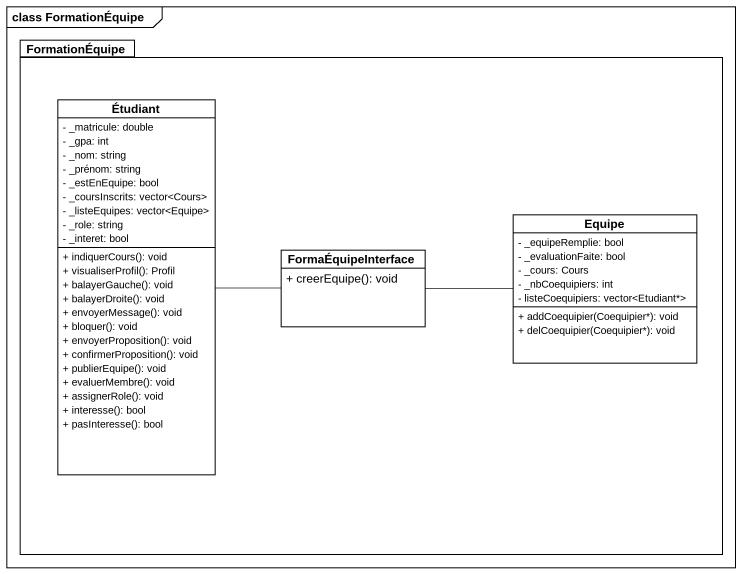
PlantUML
@startuml
mainframe class FormationÉquipe
hide circle
hide empty members
skinparam classAttributeIconSize 0
package FormationÉquipe {
  class Étudiant {
    - _matricule: double
    - _gpa: int
    - _nom: string
    - _prénom: string
    - _estEnEquipe: bool
    - _coursInscrits: vector<Cours>
    - _listeEquipes: vector<Equipe>
    - _role: string
    - _interet: bool
    + indiquerCours(): void
    + visualiserProfil(): Profil
    + balayerGauche(): void
    + balayerDroite(): void
    + envoyerMessage(): void
    + bloquer(): void
    + envoyerProposition(): void
    + confirmerProposition(): void
    + publierEquipe(): void
    + evaluerMembre(): void
    + assignerRole(): void
    + interesse(): bool
    + pasInteresse(): bool
  }
  class FormaÉquipeInterface {
    + creerEquipe(): void
  }
  class Equipe {
    - _equipeRemplie: bool
    - _evaluationFaite: bool
    - _cours: Cours
    - _nbCoequipiers: int
    - listeCoequipiers: vector<Etudiant*>
    + addCoequipier(Coequipier*): void
    + delCoequipier(Coequipier*): void
  }
}
Étudiant -right- FormaÉquipeInterface
Equipe -left- FormaÉquipeInterface
@enduml
